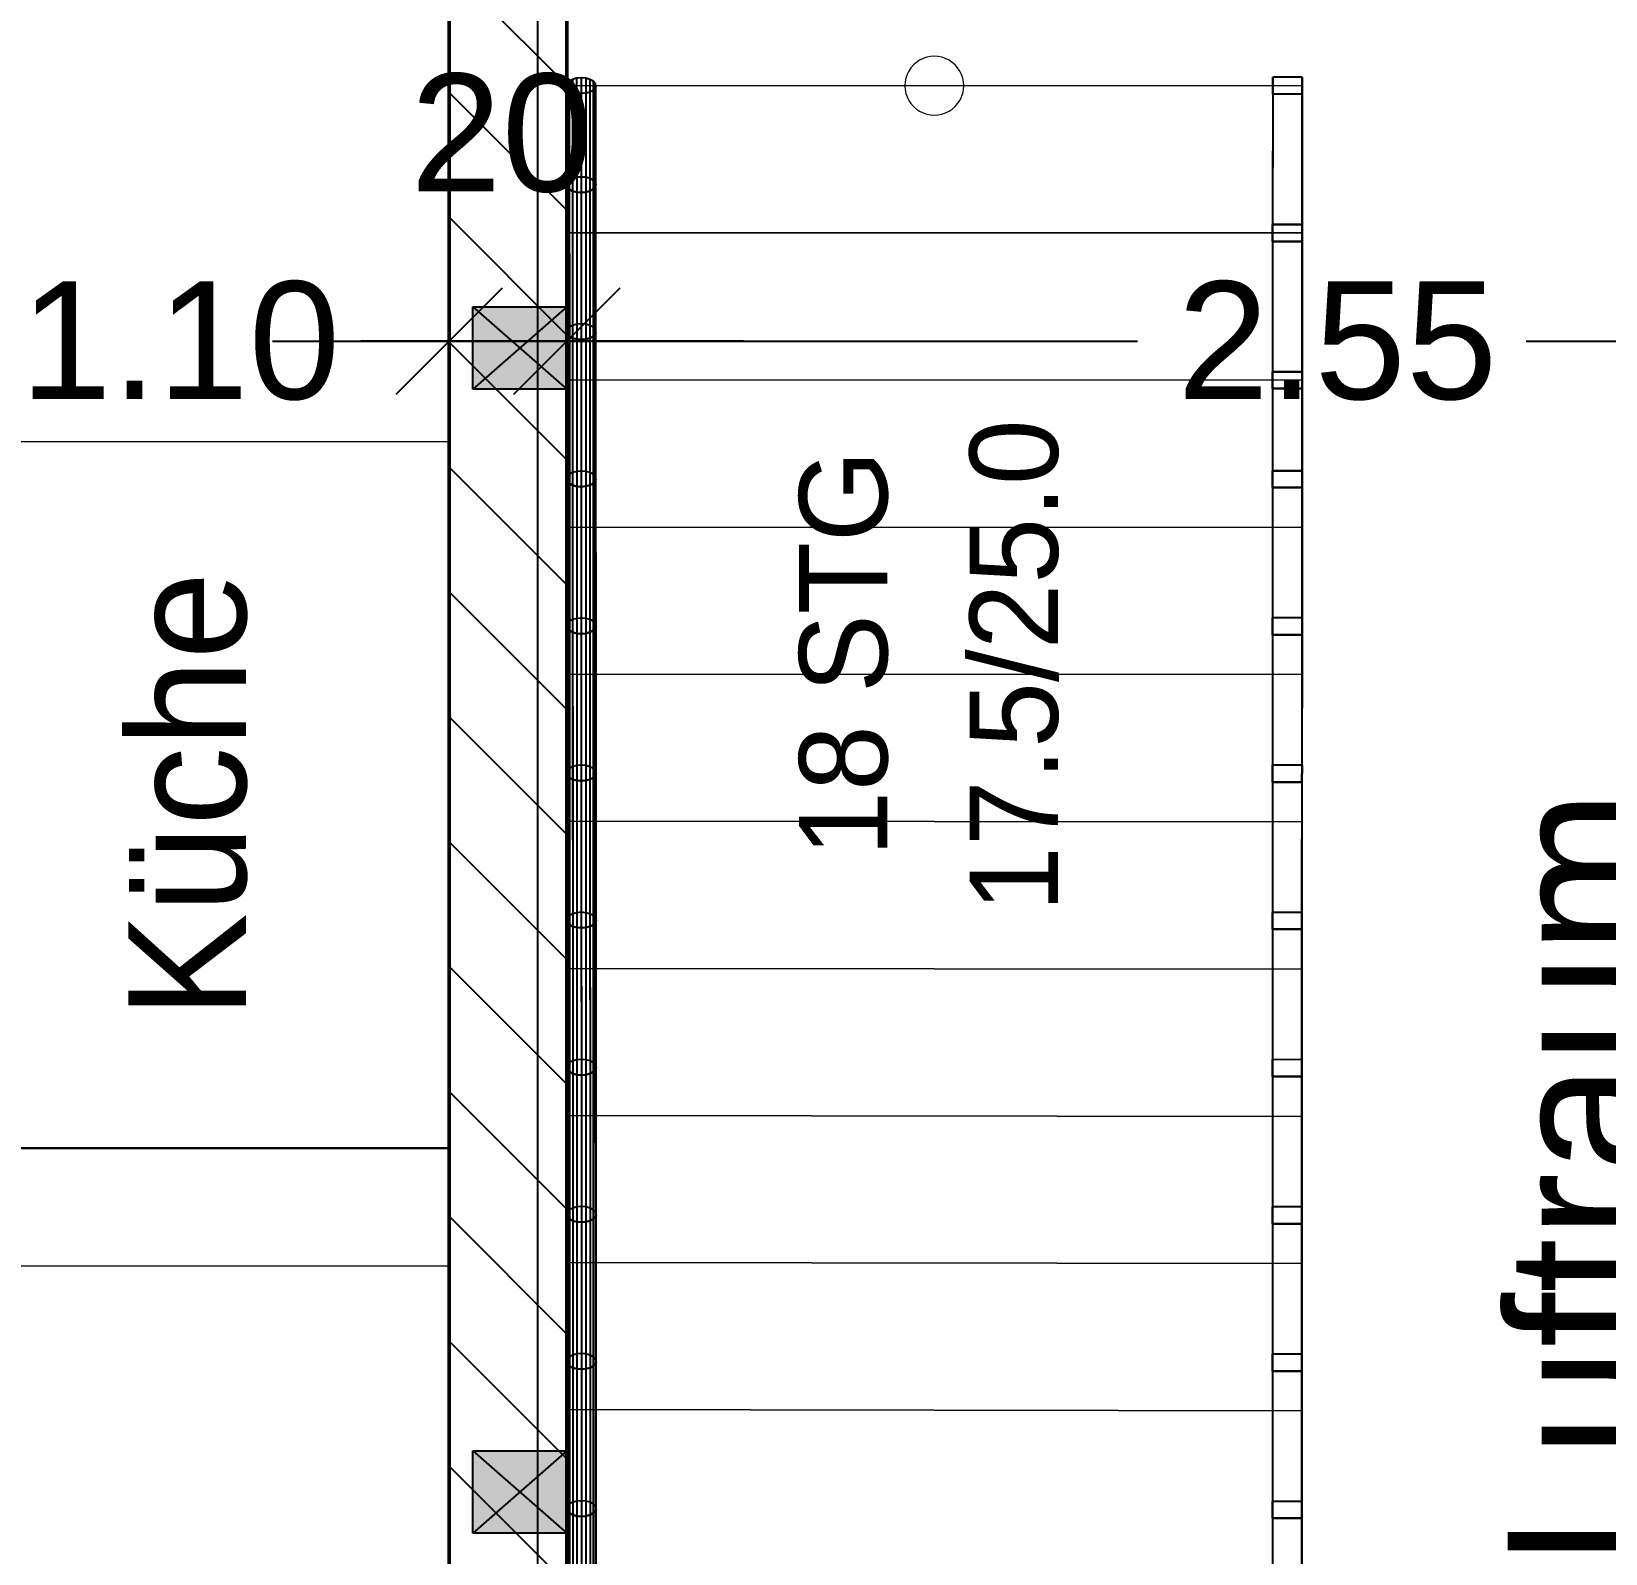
# Model space of a CAD drawing. Extents: x 0 to 756, y -25 to 420.
# Drawn here: x 202.4 to 255.9, y 181.4 to 233.1 of the extents above; entities that cross this region are included whole.
import ezdxf
from ezdxf.lldxf.tags import DXFTag

# ---------------------------------------------------------------- set-up
doc = ezdxf.new("R2010")
doc.units = 0
doc.layers.get('0').update_dxf_attribs({"lineweight": 25})
doc.layers.get('DEFPOINTS').update_dxf_attribs({"lineweight": 25})
doc.layers.add('A_Geschossdecke', color=7, linetype='Continuous', lineweight=25, true_color=0x008080)
for name, color, linetype, lineweight in [('A_Innenwand', 7, 'Continuous', 25), ('Allgemein03', 7, 'Continuous', 25), ('Pfosten_ Stützen', 7, 'Continuous', 13), ('Standard', 7, 'Continuous', 25), ('Treppe', 7, 'Continuous', 13), ('Wand Holz nicht tragend', 7, 'Continuous', 13), ('Wand Holz tragend', 7, 'Continuous', 13)]:
    doc.layers.add(name, color=color, linetype=linetype, lineweight=lineweight)
doc.styles.get("Standard").update_dxf_attribs({"font": 'arial.ttf'})
tags = doc.linetypes.add('VERDECKT2_S2', pattern=[0.27, 0.2, -0.07]).pattern_tags.tags
tags[6:7] = [DXFTag(74, 4), DXFTag(75, 0), DXFTag(340, '0'), DXFTag(46, 1.0), DXFTag(50, 0.0), DXFTag(44, 0.0), DXFTag(45, 0.0)]
tags[4:5] = [DXFTag(74, 4), DXFTag(75, 0), DXFTag(340, '0'), DXFTag(46, 1.0), DXFTag(50, 0.0), DXFTag(44, 0.0), DXFTag(45, 0.0)]

# ---------------------------------------------------------------- blocks, each defined once
blk = doc.blocks.new('Referenz-A01I5YBJIE')
at = {"layer": 'Allgemein03', "color": 0, "lineweight": -2}
for p, q in [((216.607, 219.12), (216.607, 195.12)), ((216.607, 195.12), (216.607, 219.12)), ((216.607, 195.12), (198.607, 195.12)), ((198.607, 195.12), (216.607, 195.12))]:
    blk.add_line(p, q, dxfattribs=at)
at = {"layer": 'DEFPOINTS', "color": 0, "linetype": 'Continuous', "lineweight": -2, "ltscale": 0.25}
for p, q in [((216.607, 222.539), (216.607, 222.539)), ((220.607, 222.539), (220.607, 222.539))]:
    blk.add_line(p, q, dxfattribs=at)
at = {"layer": 'Standard', "color": 0, "lineweight": -2}
for p, q in [((220.619, 231.299), (220.595, 231.216)), ((220.595, 231.216), (220.595, 227.857)), ((220.619, 231.134), (220.595, 231.216)), ((220.69, 231.373), (220.619, 231.299)), ((220.619, 231.299), (220.62, 227.939)), ((220.69, 231.059), (220.619, 231.134)), ((220.619, 231.134), (220.62, 227.774)), ((220.801, 231.432), (220.69, 231.373)), ((220.69, 231.373), (220.691, 228.014)), ((220.94, 231.47), (220.801, 231.432)), ((220.801, 231.432), (220.802, 228.073)), ((221.095, 231.483), (220.94, 231.47)), ((220.94, 231.47), (220.941, 228.111)), ((221.095, 231.483), (221.095, 228.124)), ((221.249, 231.47), (221.095, 231.483)), ((221.249, 231.47), (221.25, 228.111)), ((221.389, 231.432), (221.249, 231.47)), ((221.389, 231.432), (221.389, 228.073)), ((221.499, 231.373), (221.389, 231.432)), ((221.499, 231.373), (221.5, 228.014)), ((221.57, 231.299), (221.499, 231.373)), ((221.571, 231.134), (221.499, 231.059)), ((221.57, 231.299), (221.571, 227.939)), ((221.595, 231.216), (221.57, 231.299)), ((221.595, 231.216), (221.571, 231.134)), ((221.571, 231.134), (221.571, 227.774)), ((221.595, 227.857), (221.595, 231.216)), ((244.595, 231.506), (244.594, 226.504)), ((245.595, 231.506), (244.595, 231.506)), ((244.595, 230.933), (244.595, 231.506)), ((245.594, 226.504), (245.595, 231.506)), ((245.595, 231.506), (245.595, 230.933)), ((220.801, 231), (220.69, 231.059)), ((220.69, 231.059), (220.691, 227.7)), ((220.94, 230.962), (220.801, 231)), ((220.801, 231), (220.802, 227.641)), ((221.095, 230.949), (220.94, 230.962)), ((220.94, 230.962), (220.941, 227.603)), ((221.25, 230.962), (221.095, 230.949)), ((221.095, 230.949), (221.095, 227.59)), ((221.389, 231), (221.25, 230.962)), ((221.25, 230.962), (221.25, 227.603)), ((221.499, 231.059), (221.389, 231)), ((221.389, 231), (221.389, 227.641)), ((221.499, 231.059), (221.5, 227.7)), ((244.595, 230.933), (244.594, 225.931)), ((245.595, 230.933), (244.595, 230.933)), ((245.595, 230.933), (245.594, 225.931)), ((220.595, 227.857), (220.62, 227.939)), ((220.62, 227.939), (220.595, 227.857)), ((220.62, 227.939), (220.691, 228.014)), ((220.691, 228.014), (220.62, 227.939)), ((220.62, 227.939), (220.621, 222.942)), ((220.691, 228.014), (220.802, 228.073)), ((220.802, 228.073), (220.691, 228.014)), ((220.691, 228.014), (220.692, 223.016)), ((220.802, 228.073), (220.941, 228.111)), ((220.941, 228.111), (220.802, 228.073)), ((220.802, 228.073), (220.802, 223.075)), ((220.941, 228.111), (221.095, 228.124)), ((221.095, 228.124), (220.941, 228.111)), ((220.941, 228.111), (220.942, 223.113)), ((221.095, 228.124), (221.25, 228.111)), ((221.095, 228.124), (221.096, 223.126)), ((221.25, 228.111), (221.095, 228.124)), ((221.25, 228.111), (221.389, 228.073)), ((221.25, 228.111), (221.251, 223.113)), ((221.389, 228.073), (221.25, 228.111)), ((221.389, 228.073), (221.5, 228.014)), ((221.389, 228.073), (221.39, 223.075)), ((221.5, 228.014), (221.389, 228.073)), ((221.5, 228.014), (221.571, 227.939)), ((221.5, 228.014), (221.501, 223.016)), ((221.571, 227.939), (221.5, 228.014)), ((221.571, 227.939), (221.595, 227.857)), ((221.571, 227.939), (221.572, 222.942)), ((221.595, 227.857), (221.571, 227.939)), ((220.595, 227.857), (220.62, 227.774)), ((220.595, 227.857), (220.596, 222.859)), ((220.62, 227.774), (220.595, 227.857)), ((220.62, 227.774), (220.691, 227.7)), ((220.691, 227.7), (220.62, 227.774)), ((220.62, 227.774), (220.621, 222.776)), ((220.691, 227.7), (220.802, 227.641)), ((220.802, 227.641), (220.691, 227.7)), ((220.691, 227.7), (220.692, 222.702)), ((220.802, 227.641), (220.941, 227.603)), ((220.941, 227.603), (220.802, 227.641)), ((220.802, 227.641), (220.802, 222.643)), ((220.941, 227.603), (221.095, 227.59)), ((221.095, 227.59), (220.941, 227.603)), ((220.941, 227.603), (220.942, 222.605)), ((221.095, 227.59), (221.25, 227.603)), ((221.25, 227.603), (221.095, 227.59)), ((221.095, 227.59), (221.096, 222.592)), ((221.25, 227.603), (221.389, 227.641)), ((221.389, 227.641), (221.25, 227.603)), ((221.25, 227.603), (221.251, 222.605)), ((221.389, 227.641), (221.5, 227.7)), ((221.5, 227.7), (221.389, 227.641)), ((221.389, 227.641), (221.39, 222.643)), ((221.5, 227.7), (221.571, 227.774)), ((221.571, 227.774), (221.5, 227.7)), ((221.5, 227.7), (221.501, 222.702)), ((221.571, 227.774), (221.595, 227.857)), ((221.595, 227.857), (221.571, 227.774)), ((221.571, 227.774), (221.572, 222.777)), ((221.596, 222.859), (221.595, 227.857)), ((244.594, 226.504), (245.594, 226.504)), ((244.594, 226.504), (244.594, 225.931)), ((244.594, 226.504), (244.594, 221.502)), ((245.594, 226.504), (244.594, 226.504)), ((244.594, 225.931), (244.594, 226.504)), ((245.594, 225.931), (245.594, 226.504)), ((245.594, 221.501), (245.594, 226.504)), ((245.594, 226.504), (245.594, 225.931)), ((244.594, 225.931), (244.593, 220.928)), ((244.594, 225.931), (245.594, 225.931)), ((245.594, 225.931), (244.594, 225.931)), ((245.594, 225.931), (245.593, 220.928)), ((216.607, 219.539), (216.607, 225.539)), ((216.607, 225.539), (216.607, 219.539)), ((220.607, 219.539), (220.607, 225.539)), ((220.607, 225.539), (220.607, 219.539)), ((214.807, 220.739), (218.407, 224.339)), ((218.407, 224.339), (214.807, 220.739)), ((218.807, 220.739), (222.407, 224.339)), ((222.407, 224.339), (218.807, 220.739)), ((217.407, 223.71), (220.607, 223.71)), ((217.407, 220.91), (217.407, 223.71)), ((217.407, 223.71), (220.607, 220.91)), ((220.607, 223.71), (217.407, 220.91)), ((220.607, 223.71), (220.607, 220.91)), ((220.607, 220.91), (220.607, 223.71)), ((220.802, 223.075), (220.692, 223.016)), ((220.802, 223.075), (220.692, 223.016)), ((220.942, 223.113), (220.802, 223.075)), ((220.942, 223.113), (220.802, 223.075)), ((220.802, 223.075), (220.803, 218.077)), ((221.096, 223.126), (220.942, 223.113)), ((221.096, 223.126), (220.942, 223.113)), ((220.942, 223.113), (220.942, 218.115)), ((221.251, 223.113), (221.096, 223.126)), ((221.096, 223.126), (221.097, 218.128)), ((221.251, 223.113), (221.096, 223.126)), ((221.39, 223.075), (221.251, 223.113)), ((221.251, 223.113), (221.251, 218.115)), ((221.39, 223.075), (221.251, 223.113)), ((221.501, 223.016), (221.39, 223.075)), ((221.39, 223.075), (221.391, 218.077)), ((221.501, 223.016), (221.39, 223.075)), ((220.621, 222.942), (220.596, 222.859)), ((220.621, 222.942), (220.596, 222.859)), ((220.596, 222.859), (220.621, 222.776)), ((220.596, 222.859), (220.597, 217.861)), ((220.621, 222.776), (220.596, 222.859)), ((220.692, 223.016), (220.621, 222.942)), ((220.692, 223.016), (220.621, 222.942)), ((220.621, 222.942), (220.621, 217.944)), ((220.621, 222.776), (220.692, 222.702)), ((220.692, 222.702), (220.621, 222.776)), ((220.621, 222.776), (220.621, 217.779)), ((220.692, 223.016), (220.692, 218.018)), ((220.692, 222.702), (220.802, 222.643)), ((220.802, 222.643), (220.692, 222.702)), ((220.692, 222.702), (220.692, 217.704)), ((220.802, 222.643), (220.942, 222.605)), ((220.942, 222.605), (220.802, 222.643)), ((220.802, 222.643), (220.803, 217.645)), ((220.942, 222.605), (221.096, 222.592)), ((221.096, 222.592), (220.942, 222.605)), ((220.942, 222.605), (220.942, 217.607)), ((221.096, 222.592), (221.251, 222.605)), ((221.251, 222.605), (221.096, 222.592)), ((221.096, 222.592), (221.097, 217.594)), ((221.251, 222.605), (221.39, 222.643)), ((221.39, 222.643), (221.251, 222.605)), ((221.251, 222.605), (221.251, 217.608)), ((221.39, 222.643), (221.501, 222.702)), ((221.501, 222.702), (221.39, 222.643)), ((221.39, 222.643), (221.391, 217.645)), ((221.572, 222.942), (221.501, 223.016)), ((221.501, 223.016), (221.501, 218.018)), ((221.572, 222.942), (221.501, 223.016)), ((221.501, 222.702), (221.572, 222.777)), ((221.572, 222.777), (221.501, 222.702)), ((221.501, 222.702), (221.501, 217.705)), ((221.596, 222.859), (221.572, 222.942)), ((221.572, 222.942), (221.572, 217.944)), ((221.596, 222.859), (221.572, 222.942)), ((221.572, 222.777), (221.596, 222.859)), ((221.596, 222.859), (221.572, 222.777)), ((221.572, 222.777), (221.572, 217.779)), ((221.597, 217.862), (221.596, 222.859)), ((210.607, 222.539), (219.607, 222.539)), ((222.607, 222.539), (213.607, 222.539)), ((213.63, 222.539), (216.607, 222.539)), ((214.607, 222.539), (223.607, 222.539)), ((216.607, 222.539), (220.607, 222.539)), ((226.607, 222.539), (217.607, 222.539)), ((220.607, 222.539), (240.006, 222.539)), ((253.206, 222.539), (271.607, 222.539)), ((244.594, 221.502), (244.593, 220.928)), ((244.594, 221.502), (244.593, 218.138)), ((244.593, 220.928), (244.594, 221.502)), ((244.594, 221.502), (245.594, 221.501)), ((245.594, 221.501), (244.594, 221.502)), ((245.593, 220.928), (245.594, 221.501)), ((245.593, 218.138), (245.594, 221.501)), ((245.594, 221.501), (245.593, 220.928)), ((220.607, 220.91), (217.407, 220.91)), ((244.593, 220.928), (245.593, 220.928)), ((245.593, 220.928), (244.593, 220.928)), ((244.593, 220.928), (244.593, 217.565)), ((245.593, 220.928), (245.593, 217.565)), ((220.621, 217.944), (220.597, 217.861)), ((220.621, 217.944), (220.597, 217.861)), ((220.597, 217.861), (220.621, 217.779)), ((220.597, 217.861), (220.598, 212.864)), ((220.621, 217.779), (220.597, 217.861)), ((220.692, 218.018), (220.621, 217.944)), ((220.692, 218.018), (220.621, 217.944)), ((220.621, 217.944), (220.622, 212.946)), ((220.621, 217.779), (220.692, 217.704)), ((220.692, 217.704), (220.621, 217.779)), ((220.621, 217.779), (220.622, 212.781)), ((220.803, 218.077), (220.692, 218.018)), ((220.803, 218.077), (220.692, 218.018)), ((220.692, 218.018), (220.693, 213.021)), ((220.942, 218.115), (220.803, 218.077)), ((220.942, 218.115), (220.803, 218.077)), ((220.803, 218.077), (220.804, 213.08)), ((221.097, 218.128), (220.942, 218.115)), ((221.097, 218.128), (220.942, 218.115)), ((220.942, 218.115), (220.943, 213.118)), ((221.251, 218.115), (221.097, 218.128)), ((221.097, 218.128), (221.098, 213.131)), ((221.251, 218.115), (221.097, 218.128)), ((221.391, 218.077), (221.251, 218.115)), ((221.251, 218.115), (221.252, 213.118)), ((221.391, 218.077), (221.251, 218.115)), ((221.501, 218.018), (221.391, 218.077)), ((221.391, 218.077), (221.392, 213.08)), ((221.501, 218.018), (221.391, 218.077)), ((221.572, 217.944), (221.501, 218.018)), ((221.501, 218.018), (221.502, 213.021)), ((221.572, 217.944), (221.501, 218.018)), ((221.501, 217.705), (221.572, 217.779)), ((221.572, 217.779), (221.501, 217.705)), ((221.597, 217.862), (221.572, 217.944)), ((221.572, 217.944), (221.573, 212.946)), ((221.597, 217.862), (221.572, 217.944)), ((221.572, 217.779), (221.597, 217.862)), ((221.597, 217.862), (221.572, 217.779)), ((221.572, 217.779), (221.573, 212.781)), ((221.598, 212.864), (221.597, 217.862)), ((244.593, 218.138), (244.592, 213.136)), ((244.593, 218.138), (245.593, 218.138)), ((244.593, 218.138), (244.593, 217.565)), ((245.593, 218.138), (244.593, 218.138)), ((244.593, 217.565), (244.593, 218.138)), ((245.592, 213.135), (245.593, 218.138)), ((245.593, 217.565), (245.593, 218.138)), ((245.593, 218.138), (245.593, 217.565)), ((220.692, 217.704), (220.803, 217.645)), ((220.803, 217.645), (220.692, 217.704)), ((220.692, 217.704), (220.693, 212.707)), ((220.803, 217.645), (220.942, 217.607)), ((220.942, 217.607), (220.803, 217.645)), ((220.803, 217.645), (220.804, 212.648)), ((220.942, 217.607), (221.097, 217.594)), ((221.097, 217.594), (220.942, 217.607)), ((220.942, 217.607), (220.943, 212.61)), ((221.097, 217.594), (221.251, 217.608)), ((221.251, 217.608), (221.097, 217.594)), ((221.097, 217.594), (221.098, 212.597)), ((221.251, 217.608), (221.391, 217.645)), ((221.391, 217.645), (221.251, 217.608)), ((221.251, 217.608), (221.252, 212.61)), ((221.391, 217.645), (221.501, 217.705)), ((221.501, 217.705), (221.391, 217.645)), ((221.391, 217.645), (221.392, 212.648)), ((221.501, 217.705), (221.502, 212.707)), ((244.593, 217.565), (244.592, 212.562)), ((244.593, 217.565), (245.593, 217.565)), ((245.593, 217.565), (244.593, 217.565)), ((245.593, 217.565), (245.592, 212.562)), ((220.622, 212.946), (220.598, 212.864)), ((220.622, 212.946), (220.598, 212.864)), ((220.693, 213.021), (220.622, 212.946)), ((220.693, 213.021), (220.622, 212.946)), ((220.622, 212.946), (220.623, 207.949)), ((220.804, 213.08), (220.693, 213.021)), ((220.804, 213.08), (220.693, 213.021)), ((220.693, 213.021), (220.694, 208.023)), ((220.943, 213.118), (220.804, 213.08)), ((220.943, 213.118), (220.804, 213.08)), ((220.804, 213.08), (220.804, 208.082)), ((221.098, 213.131), (220.943, 213.118)), ((221.098, 213.131), (220.943, 213.118)), ((220.943, 213.118), (220.944, 208.12)), ((221.252, 213.118), (221.098, 213.131)), ((221.098, 213.131), (221.098, 208.133)), ((221.252, 213.118), (221.098, 213.131)), ((221.392, 213.08), (221.252, 213.118)), ((221.252, 213.118), (221.253, 208.12)), ((221.392, 213.08), (221.252, 213.118)), ((221.502, 213.021), (221.392, 213.08)), ((221.392, 213.08), (221.392, 208.082)), ((221.502, 213.021), (221.392, 213.08)), ((221.573, 212.946), (221.502, 213.021)), ((221.502, 213.021), (221.503, 208.023)), ((221.573, 212.946), (221.502, 213.021)), ((221.598, 212.864), (221.573, 212.946)), ((221.573, 212.946), (221.574, 207.949)), ((221.598, 212.864), (221.573, 212.946)), ((244.592, 213.136), (244.592, 212.562)), ((245.592, 213.135), (244.592, 213.136)), ((244.592, 213.136), (244.592, 208.133)), ((245.592, 213.135), (244.592, 213.136)), ((244.592, 212.562), (244.592, 213.136)), ((245.592, 212.562), (245.592, 213.135)), ((245.592, 208.133), (245.592, 213.135)), ((245.592, 213.135), (245.592, 212.562)), ((220.598, 212.864), (220.622, 212.781)), ((220.598, 212.864), (220.598, 207.866)), ((220.622, 212.781), (220.598, 212.864)), ((220.622, 212.781), (220.693, 212.707)), ((220.693, 212.707), (220.622, 212.781)), ((220.622, 212.781), (220.623, 207.784)), ((220.693, 212.707), (220.804, 212.648)), ((220.804, 212.648), (220.693, 212.707)), ((220.693, 212.707), (220.694, 207.709)), ((220.804, 212.648), (220.943, 212.61)), ((220.943, 212.61), (220.804, 212.648)), ((220.804, 212.648), (220.805, 207.65)), ((220.943, 212.61), (221.098, 212.597)), ((221.098, 212.597), (220.943, 212.61)), ((220.943, 212.61), (220.944, 207.612)), ((221.098, 212.597), (221.252, 212.61)), ((221.252, 212.61), (221.098, 212.597)), ((221.098, 212.597), (221.098, 207.599)), ((221.252, 212.61), (221.392, 212.648)), ((221.392, 212.648), (221.252, 212.61)), ((221.252, 212.61), (221.253, 207.612)), ((221.392, 212.648), (221.502, 212.707)), ((221.502, 212.707), (221.392, 212.648)), ((221.392, 212.648), (221.392, 207.65)), ((221.502, 212.707), (221.573, 212.781)), ((221.573, 212.781), (221.502, 212.707)), ((221.502, 212.707), (221.503, 207.709)), ((221.573, 212.781), (221.598, 212.864)), ((221.598, 212.864), (221.573, 212.781)), ((221.573, 212.781), (221.574, 207.784)), ((221.598, 207.866), (221.598, 212.864)), ((244.592, 212.562), (244.591, 207.56)), ((244.592, 212.562), (245.592, 212.562)), ((245.592, 212.562), (244.592, 212.562)), ((245.592, 212.562), (245.591, 207.56)), ((220.944, 208.12), (220.804, 208.082)), ((220.944, 208.12), (220.804, 208.082)), ((221.098, 208.133), (220.944, 208.12)), ((221.098, 208.133), (220.944, 208.12)), ((220.944, 208.12), (220.945, 203.122)), ((221.253, 208.12), (221.098, 208.133)), ((221.098, 208.133), (221.099, 203.136)), ((221.253, 208.12), (221.098, 208.133)), ((221.392, 208.082), (221.253, 208.12)), ((221.253, 208.12), (221.254, 203.122)), ((221.392, 208.082), (221.253, 208.12)), ((244.592, 208.133), (244.591, 207.56)), ((244.592, 208.133), (244.591, 203.131)), ((244.591, 207.56), (244.592, 208.133)), ((245.592, 208.133), (244.592, 208.133)), ((245.592, 208.133), (244.592, 208.133)), ((245.591, 207.56), (245.592, 208.133)), ((245.591, 203.131), (245.592, 208.133)), ((245.592, 208.133), (245.591, 207.56)), ((220.623, 207.949), (220.598, 207.866)), ((220.623, 207.949), (220.598, 207.866)), ((220.598, 207.866), (220.623, 207.784)), ((220.598, 207.866), (220.599, 202.868)), ((220.623, 207.784), (220.598, 207.866)), ((220.694, 208.023), (220.623, 207.949)), ((220.694, 208.023), (220.623, 207.949)), ((220.623, 207.949), (220.624, 202.951)), ((220.623, 207.784), (220.694, 207.709)), ((220.694, 207.709), (220.623, 207.784)), ((220.623, 207.784), (220.624, 202.786)), ((220.804, 208.082), (220.694, 208.023)), ((220.804, 208.082), (220.694, 208.023)), ((220.694, 208.023), (220.695, 203.025)), ((220.694, 207.709), (220.805, 207.65)), ((220.805, 207.65), (220.694, 207.709)), ((220.694, 207.709), (220.695, 202.712)), ((220.804, 208.082), (220.805, 203.084)), ((220.805, 207.65), (220.944, 207.612)), ((220.944, 207.612), (220.805, 207.65)), ((220.805, 207.65), (220.805, 202.652)), ((220.944, 207.612), (221.098, 207.599)), ((221.098, 207.599), (220.944, 207.612)), ((220.944, 207.612), (220.945, 202.615)), ((221.098, 207.599), (221.253, 207.612)), ((221.253, 207.612), (221.098, 207.599)), ((221.098, 207.599), (221.099, 202.602)), ((221.253, 207.612), (221.392, 207.65)), ((221.392, 207.65), (221.253, 207.612)), ((221.253, 207.612), (221.254, 202.615)), ((221.503, 208.023), (221.392, 208.082)), ((221.392, 208.082), (221.393, 203.085)), ((221.503, 208.023), (221.392, 208.082)), ((221.392, 207.65), (221.503, 207.709)), ((221.503, 207.709), (221.392, 207.65)), ((221.392, 207.65), (221.393, 202.653)), ((221.574, 207.949), (221.503, 208.023)), ((221.503, 208.023), (221.504, 203.026)), ((221.574, 207.949), (221.503, 208.023)), ((221.503, 207.709), (221.574, 207.784)), ((221.574, 207.784), (221.503, 207.709)), ((221.503, 207.709), (221.504, 202.712)), ((221.598, 207.866), (221.574, 207.949)), ((221.574, 207.949), (221.575, 202.951)), ((221.598, 207.866), (221.574, 207.949)), ((221.574, 207.784), (221.598, 207.866)), ((221.598, 207.866), (221.574, 207.784)), ((221.574, 207.784), (221.575, 202.786)), ((221.599, 202.869), (221.598, 207.866)), ((244.591, 207.56), (245.591, 207.56)), ((245.591, 207.56), (244.591, 207.56)), ((244.591, 207.56), (244.591, 202.558)), ((245.591, 207.56), (245.591, 202.557)), ((220.624, 202.951), (220.599, 202.868)), ((220.624, 202.951), (220.599, 202.868)), ((220.599, 202.868), (220.624, 202.786)), ((220.599, 202.868), (220.6, 197.871)), ((220.624, 202.786), (220.599, 202.868)), ((220.695, 203.025), (220.624, 202.951)), ((220.695, 203.025), (220.624, 202.951)), ((220.624, 202.951), (220.624, 197.953)), ((220.624, 202.786), (220.695, 202.712)), ((220.695, 202.712), (220.624, 202.786)), ((220.624, 202.786), (220.624, 197.788)), ((220.805, 203.084), (220.695, 203.025)), ((220.805, 203.084), (220.695, 203.025)), ((220.695, 203.025), (220.695, 198.028)), ((220.945, 203.122), (220.805, 203.084)), ((220.945, 203.122), (220.805, 203.084)), ((220.805, 203.084), (220.806, 198.087)), ((221.099, 203.136), (220.945, 203.122)), ((221.099, 203.136), (220.945, 203.122)), ((220.945, 203.122), (220.945, 198.125)), ((221.254, 203.122), (221.099, 203.136)), ((221.099, 203.136), (221.1, 198.138)), ((221.254, 203.122), (221.099, 203.136)), ((221.393, 203.085), (221.254, 203.122)), ((221.254, 203.122), (221.254, 198.125)), ((221.393, 203.085), (221.254, 203.122)), ((221.504, 203.026), (221.393, 203.085)), ((221.393, 203.085), (221.394, 198.087)), ((221.504, 203.026), (221.393, 203.085)), ((221.575, 202.951), (221.504, 203.026)), ((221.504, 203.026), (221.504, 198.028)), ((221.575, 202.951), (221.504, 203.026)), ((221.504, 202.712), (221.575, 202.786)), ((221.575, 202.786), (221.504, 202.712)), ((221.599, 202.869), (221.575, 202.951)), ((221.575, 202.951), (221.575, 197.953)), ((221.599, 202.869), (221.575, 202.951)), ((221.575, 202.786), (221.599, 202.869)), ((221.599, 202.869), (221.575, 202.786)), ((221.575, 202.786), (221.575, 197.788)), ((221.6, 197.871), (221.599, 202.869)), ((244.591, 203.131), (244.59, 198.129)), ((244.591, 203.131), (244.591, 202.558)), ((245.591, 203.131), (244.591, 203.131)), ((245.591, 203.131), (244.591, 203.131)), ((244.591, 202.558), (244.591, 203.131)), ((245.59, 198.128), (245.591, 203.131)), ((245.591, 202.557), (245.591, 203.131)), ((245.591, 203.131), (245.591, 202.557)), ((220.695, 202.712), (220.805, 202.652)), ((220.805, 202.652), (220.695, 202.712)), ((220.695, 202.712), (220.695, 197.714)), ((220.805, 202.652), (220.945, 202.615)), ((220.945, 202.615), (220.805, 202.652)), ((220.805, 202.652), (220.806, 197.655)), ((220.945, 202.615), (221.099, 202.602)), ((221.099, 202.602), (220.945, 202.615)), ((220.945, 202.615), (220.945, 197.617)), ((221.099, 202.602), (221.254, 202.615)), ((221.254, 202.615), (221.099, 202.602)), ((221.099, 202.602), (221.1, 197.604)), ((221.254, 202.615), (221.393, 202.653)), ((221.393, 202.653), (221.254, 202.615)), ((221.254, 202.615), (221.254, 197.617)), ((221.393, 202.653), (221.504, 202.712)), ((221.504, 202.712), (221.393, 202.653)), ((221.393, 202.653), (221.394, 197.655)), ((221.504, 202.712), (221.504, 197.714)), ((244.591, 202.558), (244.59, 197.555)), ((244.591, 202.558), (245.591, 202.557)), ((245.591, 202.557), (244.591, 202.558)), ((245.591, 202.557), (245.59, 197.555)), ((220.624, 197.953), (220.6, 197.871)), ((220.624, 197.953), (220.6, 197.871)), ((220.695, 198.028), (220.624, 197.953)), ((220.695, 198.028), (220.624, 197.953)), ((220.624, 197.953), (220.625, 192.956)), ((220.806, 198.087), (220.695, 198.028)), ((220.806, 198.087), (220.695, 198.028)), ((220.695, 198.028), (220.696, 193.03)), ((220.945, 198.125), (220.806, 198.087)), ((220.945, 198.125), (220.806, 198.087)), ((220.806, 198.087), (220.807, 193.089)), ((221.1, 198.138), (220.945, 198.125)), ((221.1, 198.138), (220.945, 198.125)), ((220.945, 198.125), (220.946, 193.127)), ((221.254, 198.125), (221.1, 198.138)), ((221.1, 198.138), (221.101, 193.14)), ((221.254, 198.125), (221.1, 198.138)), ((221.394, 198.087), (221.254, 198.125)), ((221.254, 198.125), (221.255, 193.127)), ((221.394, 198.087), (221.254, 198.125)), ((221.504, 198.028), (221.394, 198.087)), ((221.394, 198.087), (221.394, 193.089)), ((221.504, 198.028), (221.394, 198.087)), ((221.575, 197.953), (221.504, 198.028)), ((221.504, 198.028), (221.505, 193.03)), ((221.575, 197.953), (221.504, 198.028)), ((221.6, 197.871), (221.575, 197.953)), ((221.575, 197.953), (221.576, 192.956)), ((221.6, 197.871), (221.575, 197.953)), ((244.59, 198.129), (244.589, 193.126)), ((244.59, 198.129), (244.59, 197.555)), ((245.59, 198.128), (244.59, 198.129)), ((245.59, 198.128), (244.59, 198.129)), ((244.59, 197.555), (244.59, 198.129)), ((245.589, 193.126), (245.59, 198.128)), ((245.59, 197.555), (245.59, 198.128)), ((245.59, 198.128), (245.59, 197.555)), ((220.6, 197.871), (220.624, 197.788)), ((220.6, 197.871), (220.601, 192.873)), ((220.624, 197.788), (220.6, 197.871)), ((220.624, 197.788), (220.695, 197.714)), ((220.695, 197.714), (220.624, 197.788)), ((220.624, 197.788), (220.625, 192.791)), ((220.695, 197.714), (220.806, 197.655)), ((220.806, 197.655), (220.695, 197.714)), ((220.695, 197.714), (220.696, 192.716)), ((220.806, 197.655), (220.945, 197.617)), ((220.945, 197.617), (220.806, 197.655)), ((220.806, 197.655), (220.807, 192.657)), ((220.945, 197.617), (221.1, 197.604)), ((221.1, 197.604), (220.945, 197.617)), ((220.945, 197.617), (220.946, 192.619)), ((221.1, 197.604), (221.254, 197.617)), ((221.254, 197.617), (221.1, 197.604)), ((221.1, 197.604), (221.101, 192.606)), ((221.254, 197.617), (221.394, 197.655)), ((221.394, 197.655), (221.254, 197.617)), ((221.254, 197.617), (221.255, 192.619)), ((221.394, 197.655), (221.504, 197.714)), ((221.504, 197.714), (221.394, 197.655)), ((221.394, 197.655), (221.395, 192.657)), ((221.504, 197.714), (221.575, 197.788)), ((221.575, 197.788), (221.504, 197.714)), ((221.504, 197.714), (221.505, 192.716)), ((221.575, 197.788), (221.6, 197.871)), ((221.6, 197.871), (221.575, 197.788)), ((221.575, 197.788), (221.576, 192.791)), ((221.601, 192.873), (221.6, 197.871)), ((244.59, 197.555), (244.589, 192.553)), ((244.59, 197.555), (245.59, 197.555)), ((245.59, 197.555), (244.59, 197.555)), ((245.59, 197.555), (245.589, 192.553)), ((220.946, 193.127), (220.807, 193.089)), ((220.946, 193.127), (220.807, 193.089)), ((221.101, 193.14), (220.946, 193.127)), ((221.101, 193.14), (220.946, 193.127)), ((220.946, 193.127), (220.947, 188.13)), ((221.255, 193.127), (221.101, 193.14)), ((221.101, 193.14), (221.101, 188.143)), ((221.255, 193.127), (221.101, 193.14)), ((221.394, 193.089), (221.255, 193.127)), ((221.255, 193.127), (221.256, 188.13)), ((221.394, 193.089), (221.255, 193.127)), ((244.589, 193.126), (244.589, 192.553)), ((245.589, 193.126), (244.589, 193.126)), ((244.589, 193.126), (244.589, 188.124)), ((245.589, 193.126), (244.589, 193.126)), ((244.589, 192.553), (244.589, 193.126)), ((245.589, 192.553), (245.589, 193.126)), ((245.589, 188.124), (245.589, 193.126)), ((245.589, 193.126), (245.589, 192.553)), ((220.625, 192.956), (220.601, 192.873)), ((220.625, 192.956), (220.601, 192.873)), ((220.601, 192.873), (220.625, 192.791)), ((220.601, 192.873), (220.601, 187.876)), ((220.625, 192.791), (220.601, 192.873)), ((220.696, 193.03), (220.625, 192.956)), ((220.696, 193.03), (220.625, 192.956)), ((220.625, 192.956), (220.626, 187.958)), ((220.625, 192.791), (220.696, 192.716)), ((220.696, 192.716), (220.625, 192.791)), ((220.625, 192.791), (220.626, 187.793)), ((220.807, 193.089), (220.696, 193.03)), ((220.807, 193.089), (220.696, 193.03)), ((220.696, 193.03), (220.697, 188.032)), ((220.696, 192.716), (220.807, 192.657)), ((220.807, 192.657), (220.696, 192.716)), ((220.696, 192.716), (220.697, 187.719)), ((220.807, 193.089), (220.807, 188.092)), ((220.807, 192.657), (220.946, 192.619)), ((220.946, 192.619), (220.807, 192.657)), ((220.807, 192.657), (220.807, 187.66)), ((220.946, 192.619), (221.101, 192.606)), ((221.101, 192.606), (220.946, 192.619)), ((220.946, 192.619), (220.947, 187.622)), ((221.101, 192.606), (221.255, 192.619)), ((221.255, 192.619), (221.101, 192.606)), ((221.101, 192.606), (221.101, 187.609)), ((221.255, 192.619), (221.395, 192.657)), ((221.395, 192.657), (221.255, 192.619)), ((221.255, 192.619), (221.256, 187.622)), ((221.505, 193.03), (221.394, 193.089)), ((221.394, 193.089), (221.395, 188.092)), ((221.505, 193.03), (221.394, 193.089)), ((221.395, 192.657), (221.505, 192.716)), ((221.505, 192.716), (221.395, 192.657)), ((221.395, 192.657), (221.395, 187.66)), ((221.576, 192.956), (221.505, 193.03)), ((221.505, 193.03), (221.506, 188.033)), ((221.576, 192.956), (221.505, 193.03)), ((221.505, 192.716), (221.576, 192.791)), ((221.576, 192.791), (221.505, 192.716)), ((221.505, 192.716), (221.506, 187.719)), ((221.601, 192.873), (221.576, 192.956)), ((221.576, 192.956), (221.577, 187.958)), ((221.601, 192.873), (221.576, 192.956)), ((221.576, 192.791), (221.601, 192.873)), ((221.601, 192.873), (221.576, 192.791)), ((221.576, 192.791), (221.577, 187.793)), ((221.601, 187.876), (221.601, 192.873)), ((244.589, 192.553), (245.589, 192.553)), ((245.589, 192.553), (244.589, 192.553)), ((244.589, 192.553), (244.589, 187.551)), ((245.589, 192.553), (245.589, 187.55)), ((220.626, 187.958), (220.601, 187.876)), ((220.626, 187.958), (220.601, 187.876)), ((220.601, 187.876), (220.626, 187.793)), ((220.601, 187.876), (220.602, 182.878)), ((220.626, 187.793), (220.601, 187.876)), ((220.697, 188.032), (220.626, 187.958)), ((220.697, 188.032), (220.626, 187.958)), ((220.626, 187.958), (220.627, 182.96)), ((220.626, 187.793), (220.697, 187.719)), ((220.697, 187.719), (220.626, 187.793)), ((220.626, 187.793), (220.627, 182.795)), ((220.807, 188.092), (220.697, 188.032)), ((220.807, 188.092), (220.697, 188.032)), ((220.697, 188.032), (220.698, 183.035)), ((220.947, 188.13), (220.807, 188.092)), ((220.947, 188.13), (220.807, 188.092)), ((220.807, 188.092), (220.808, 183.094)), ((221.101, 188.143), (220.947, 188.13)), ((221.101, 188.143), (220.947, 188.13)), ((220.947, 188.13), (220.948, 183.132)), ((221.256, 188.13), (221.101, 188.143)), ((221.101, 188.143), (221.102, 183.145)), ((221.256, 188.13), (221.101, 188.143)), ((221.395, 188.092), (221.256, 188.13)), ((221.256, 188.13), (221.257, 183.132)), ((221.395, 188.092), (221.256, 188.13)), ((221.506, 188.033), (221.395, 188.092)), ((221.395, 188.092), (221.396, 183.094)), ((221.506, 188.033), (221.395, 188.092)), ((221.577, 187.958), (221.506, 188.033)), ((221.506, 188.033), (221.507, 183.035)), ((221.577, 187.958), (221.506, 188.033)), ((221.506, 187.719), (221.577, 187.793)), ((221.577, 187.793), (221.506, 187.719)), ((221.601, 187.876), (221.577, 187.958)), ((221.577, 187.958), (221.578, 182.961)), ((221.601, 187.876), (221.577, 187.958)), ((221.577, 187.793), (221.601, 187.876)), ((221.601, 187.876), (221.577, 187.793)), ((221.577, 187.793), (221.578, 182.796)), ((221.602, 182.878), (221.601, 187.876)), ((244.589, 188.124), (244.588, 183.121)), ((244.589, 188.124), (244.589, 187.551)), ((245.589, 188.124), (244.589, 188.124)), ((245.589, 188.124), (244.589, 188.124)), ((244.589, 187.551), (244.589, 188.124)), ((245.588, 183.121), (245.589, 188.124)), ((245.589, 187.55), (245.589, 188.124)), ((245.589, 188.124), (245.589, 187.55)), ((220.697, 187.719), (220.807, 187.66)), ((220.807, 187.66), (220.697, 187.719)), ((220.697, 187.719), (220.698, 182.721)), ((220.807, 187.66), (220.947, 187.622)), ((220.947, 187.622), (220.807, 187.66)), ((220.807, 187.66), (220.808, 182.662)), ((220.947, 187.622), (221.101, 187.609)), ((221.101, 187.609), (220.947, 187.622)), ((220.947, 187.622), (220.948, 182.624)), ((221.101, 187.609), (221.256, 187.622)), ((221.256, 187.622), (221.101, 187.609)), ((221.101, 187.609), (221.102, 182.611)), ((221.256, 187.622), (221.395, 187.66)), ((221.395, 187.66), (221.256, 187.622)), ((221.256, 187.622), (221.257, 182.624)), ((221.395, 187.66), (221.506, 187.719)), ((221.506, 187.719), (221.395, 187.66)), ((221.395, 187.66), (221.396, 182.662)), ((221.506, 187.719), (221.507, 182.721)), ((244.589, 187.551), (244.588, 182.548)), ((244.589, 187.551), (245.589, 187.55)), ((245.589, 187.55), (244.589, 187.551)), ((245.589, 187.55), (245.588, 182.548)), ((217.407, 184.844), (220.607, 184.844)), ((217.407, 182.044), (217.407, 184.844)), ((217.407, 184.844), (220.607, 182.044)), ((220.607, 184.844), (217.407, 182.044)), ((220.607, 184.844), (220.607, 182.044)), ((220.607, 182.044), (220.607, 184.844)), ((220.627, 182.96), (220.602, 182.878)), ((220.627, 182.96), (220.602, 182.878)), ((220.698, 183.035), (220.627, 182.96)), ((220.698, 183.035), (220.627, 182.96)), ((220.627, 182.96), (220.627, 177.963)), ((220.808, 183.094), (220.698, 183.035)), ((220.808, 183.094), (220.698, 183.035)), ((220.698, 183.035), (220.698, 178.037)), ((220.948, 183.132), (220.808, 183.094)), ((220.948, 183.132), (220.808, 183.094)), ((220.808, 183.094), (220.809, 178.096)), ((221.102, 183.145), (220.948, 183.132)), ((221.102, 183.145), (220.948, 183.132)), ((220.948, 183.132), (220.948, 178.134)), ((221.257, 183.132), (221.102, 183.145)), ((221.102, 183.145), (221.103, 178.147)), ((221.257, 183.132), (221.102, 183.145)), ((221.396, 183.094), (221.257, 183.132)), ((221.257, 183.132), (221.257, 178.134)), ((221.396, 183.094), (221.257, 183.132)), ((221.507, 183.035), (221.396, 183.094)), ((221.396, 183.094), (221.397, 178.096)), ((221.507, 183.035), (221.396, 183.094)), ((221.578, 182.961), (221.507, 183.035)), ((221.507, 183.035), (221.507, 178.037)), ((221.578, 182.961), (221.507, 183.035)), ((221.602, 182.878), (221.578, 182.961)), ((221.578, 182.961), (221.578, 177.963)), ((221.602, 182.878), (221.578, 182.961)), ((244.588, 183.121), (244.587, 178.119)), ((244.588, 183.121), (244.588, 182.548)), ((245.588, 183.121), (244.588, 183.121)), ((245.588, 183.121), (244.588, 183.121)), ((244.588, 182.548), (244.588, 183.121)), ((245.587, 178.119), (245.588, 183.121)), ((245.588, 182.548), (245.588, 183.121)), ((245.588, 183.121), (245.588, 182.548)), ((220.602, 182.878), (220.627, 182.795)), ((220.602, 182.878), (220.603, 177.88)), ((220.627, 182.795), (220.602, 182.878)), ((220.627, 182.795), (220.698, 182.721)), ((220.698, 182.721), (220.627, 182.795)), ((220.627, 182.795), (220.627, 177.798)), ((220.698, 182.721), (220.808, 182.662)), ((220.808, 182.662), (220.698, 182.721)), ((220.698, 182.721), (220.698, 177.723)), ((220.808, 182.662), (220.948, 182.624)), ((220.948, 182.624), (220.808, 182.662)), ((220.808, 182.662), (220.809, 177.664)), ((220.948, 182.624), (221.102, 182.611)), ((221.102, 182.611), (220.948, 182.624)), ((220.948, 182.624), (220.948, 177.626)), ((221.102, 182.611), (221.257, 182.624)), ((221.257, 182.624), (221.102, 182.611)), ((221.102, 182.611), (221.103, 177.613)), ((221.257, 182.624), (221.396, 182.662)), ((221.396, 182.662), (221.257, 182.624)), ((221.257, 182.624), (221.257, 177.626)), ((221.396, 182.662), (221.507, 182.721)), ((221.507, 182.721), (221.396, 182.662)), ((221.396, 182.662), (221.397, 177.664)), ((221.507, 182.721), (221.578, 182.796)), ((221.578, 182.796), (221.507, 182.721)), ((221.507, 182.721), (221.507, 177.723)), ((221.578, 182.796), (221.602, 182.878)), ((221.602, 182.878), (221.578, 182.796)), ((221.578, 182.796), (221.578, 177.798)), ((221.603, 177.88), (221.602, 182.878)), ((244.588, 182.548), (244.587, 177.546)), ((244.588, 182.548), (245.588, 182.548)), ((245.588, 182.548), (244.588, 182.548)), ((245.588, 182.548), (245.587, 177.546)), ((220.607, 182.044), (217.407, 182.044))]:
    blk.add_line(p, q, dxfattribs=at)
at = {"layer": 'Standard', "color": 0, "lineweight": 13}
blk.add_line((216.607, 219.12), (198.607, 219.12), dxfattribs=at)
at = {"layer": 'Standard', "color": 0, "linetype": 'VERDECKT2_S2', "lineweight": 13, "ltscale": 0.13}
for p, q in [((216.607, 195.12), (125.607, 195.12)), ((125.607, 191.12), (216.607, 191.12))]:
    blk.add_line(p, q, dxfattribs=at)
at = {"layer": 'Standard', "color": 0, "lineweight": -2}
for points in [[(217.407, 220.91), (220.607, 220.91), (217.407, 223.71)], [(220.607, 220.91), (220.607, 223.71), (217.407, 223.71)], [(217.407, 182.044), (220.607, 182.044), (217.407, 184.844)], [(220.607, 182.044), (220.607, 184.844), (217.407, 184.844)]]:
    blk.add_solid(points, dxfattribs=at)
at = {"layer": 'Treppe', "color": 0}
for p, q in [((232.836, 232.184), (232.712, 232.142)), ((232.964, 232.209), (232.836, 232.184)), ((233.095, 232.218), (232.964, 232.209)), ((233.225, 232.209), (233.095, 232.218)), ((233.354, 232.184), (233.225, 232.209)), ((233.478, 232.142), (233.354, 232.184)), ((232.229, 231.718), (232.171, 231.601)), ((232.302, 231.827), (232.229, 231.718)), ((232.388, 231.925), (232.302, 231.827)), ((232.486, 232.011), (232.388, 231.925)), ((232.595, 232.084), (232.486, 232.011)), ((232.712, 232.142), (232.595, 232.084)), ((233.595, 232.084), (233.478, 232.142)), ((233.704, 232.011), (233.595, 232.084)), ((233.802, 231.925), (233.704, 232.011)), ((233.888, 231.827), (233.802, 231.925)), ((233.961, 231.718), (233.888, 231.827)), ((234.019, 231.601), (233.961, 231.718)), ((245.595, 231.22), (220.595, 231.216)), ((220.595, 231.216), (245.595, 231.22)), ((220.595, 231.216), (220.596, 226.219)), ((220.596, 226.219), (220.595, 231.216)), ((220.595, 231.216), (220.595, 231.216)), ((232.104, 231.348), (232.095, 231.218)), ((232.095, 231.218), (232.104, 231.087)), ((232.129, 231.477), (232.104, 231.348)), ((232.171, 231.601), (232.129, 231.477)), ((234.061, 231.477), (234.019, 231.601)), ((234.086, 231.348), (234.061, 231.477)), ((234.095, 231.218), (234.086, 231.348)), ((234.086, 231.087), (234.095, 231.218)), ((245.594, 226.217), (245.595, 231.22)), ((245.595, 231.22), (245.594, 226.217)), ((245.595, 231.22), (245.595, 231.22)), ((232.104, 231.087), (232.129, 230.959)), ((232.129, 230.959), (232.171, 230.835)), ((232.171, 230.835), (232.229, 230.718)), ((232.229, 230.718), (232.302, 230.609)), ((232.302, 230.609), (232.388, 230.511)), ((233.802, 230.511), (233.888, 230.609)), ((233.888, 230.609), (233.961, 230.718)), ((233.961, 230.718), (234.019, 230.835)), ((234.019, 230.835), (234.061, 230.959)), ((234.061, 230.959), (234.086, 231.087)), ((232.388, 230.511), (232.486, 230.425)), ((232.486, 230.425), (232.595, 230.352)), ((232.595, 230.352), (232.712, 230.294)), ((232.712, 230.294), (232.836, 230.252)), ((232.836, 230.252), (232.964, 230.226)), ((232.964, 230.226), (233.095, 230.218)), ((233.095, 230.218), (233.225, 230.226)), ((233.225, 230.226), (233.354, 230.252)), ((233.354, 230.252), (233.478, 230.294)), ((233.478, 230.294), (233.595, 230.352)), ((233.595, 230.352), (233.704, 230.425)), ((233.704, 230.425), (233.802, 230.511)), ((220.596, 226.219), (220.596, 221.221)), ((245.594, 226.217), (220.596, 226.219)), ((220.596, 221.221), (220.596, 226.219)), ((220.596, 226.219), (245.594, 226.217)), ((220.596, 226.219), (220.596, 226.219)), ((220.596, 226.219), (245.594, 226.217)), ((245.594, 226.217), (220.596, 226.219)), ((220.596, 226.219), (220.596, 226.219)), ((245.593, 221.215), (245.594, 226.217)), ((245.594, 226.217), (245.593, 221.215)), ((245.594, 226.217), (245.594, 226.217)), ((245.594, 226.217), (245.594, 226.217)), ((220.596, 221.221), (220.597, 216.223)), ((245.593, 221.215), (220.596, 221.221)), ((220.597, 216.223), (220.596, 221.221)), ((220.596, 221.221), (245.593, 221.215)), ((220.596, 221.221), (220.596, 221.221)), ((220.596, 221.221), (245.593, 221.215)), ((245.593, 221.215), (220.596, 221.221)), ((220.596, 221.221), (220.596, 221.221)), ((245.593, 216.212), (245.593, 221.215)), ((245.593, 221.215), (245.593, 216.212)), ((245.593, 221.215), (245.593, 221.215)), ((245.593, 221.215), (245.593, 221.215)), ((220.597, 216.223), (220.598, 211.226)), ((245.593, 216.212), (220.597, 216.223)), ((220.598, 211.226), (220.597, 216.223)), ((220.597, 216.223), (245.593, 216.212)), ((220.597, 216.223), (220.597, 216.223)), ((220.597, 216.223), (245.593, 216.212)), ((245.593, 216.212), (220.597, 216.223)), ((220.597, 216.223), (220.597, 216.223)), ((245.592, 211.21), (245.593, 216.212)), ((245.593, 216.212), (245.592, 211.21)), ((245.593, 216.212), (245.593, 216.212)), ((245.593, 216.212), (245.593, 216.212)), ((220.598, 211.226), (220.599, 206.228)), ((245.592, 211.21), (220.598, 211.226)), ((220.599, 206.228), (220.598, 211.226)), ((220.598, 211.226), (245.592, 211.21)), ((220.598, 211.226), (220.598, 211.226)), ((220.598, 211.226), (245.592, 211.21)), ((245.592, 211.21), (220.598, 211.226)), ((220.598, 211.226), (220.598, 211.226)), ((245.591, 206.207), (245.592, 211.21)), ((245.592, 211.21), (245.591, 206.207)), ((245.592, 211.21), (245.592, 211.21)), ((245.592, 211.21), (245.592, 211.21)), ((220.599, 206.228), (220.599, 201.231)), ((245.591, 206.207), (220.599, 206.228)), ((220.599, 201.231), (220.599, 206.228)), ((220.599, 206.228), (245.591, 206.207)), ((220.599, 206.228), (220.599, 206.228)), ((220.599, 206.228), (245.591, 206.207)), ((245.591, 206.207), (220.599, 206.228)), ((220.599, 206.228), (220.599, 206.228)), ((245.591, 201.205), (245.591, 206.207)), ((245.591, 206.207), (245.591, 201.205)), ((245.591, 206.207), (245.591, 206.207)), ((245.591, 206.207), (245.591, 206.207)), ((220.599, 201.231), (220.6, 196.233)), ((245.591, 201.205), (220.599, 201.231)), ((220.6, 196.233), (220.599, 201.231)), ((220.599, 201.231), (245.591, 201.205)), ((220.599, 201.231), (220.599, 201.231)), ((220.599, 201.231), (245.591, 201.205)), ((245.591, 201.205), (220.599, 201.231)), ((220.599, 201.231), (220.599, 201.231)), ((245.59, 196.202), (245.591, 201.205)), ((245.591, 201.205), (245.59, 196.202)), ((245.591, 201.205), (245.591, 201.205)), ((245.591, 201.205), (245.591, 201.205)), ((220.6, 196.233), (220.601, 191.236)), ((245.59, 196.202), (220.6, 196.233)), ((220.601, 191.236), (220.6, 196.233)), ((220.6, 196.233), (245.59, 196.202)), ((220.6, 196.233), (220.6, 196.233)), ((220.6, 196.233), (245.59, 196.202)), ((245.59, 196.202), (220.6, 196.233)), ((220.6, 196.233), (220.6, 196.233)), ((245.589, 191.2), (245.59, 196.202)), ((245.59, 196.202), (245.589, 191.2)), ((245.59, 196.202), (245.59, 196.202)), ((245.59, 196.202), (245.59, 196.202)), ((220.601, 191.236), (220.602, 186.238)), ((245.589, 191.2), (220.601, 191.236)), ((220.602, 186.238), (220.601, 191.236)), ((220.601, 191.236), (245.589, 191.2)), ((220.601, 191.236), (220.601, 191.236)), ((220.601, 191.236), (245.589, 191.2)), ((245.589, 191.2), (220.601, 191.236)), ((220.601, 191.236), (220.601, 191.236)), ((245.588, 186.198), (245.589, 191.2)), ((245.589, 191.2), (245.588, 186.198)), ((245.589, 191.2), (245.589, 191.2)), ((245.589, 191.2), (245.589, 191.2)), ((220.602, 186.238), (220.602, 181.241)), ((245.588, 186.198), (220.602, 186.238)), ((220.602, 181.241), (220.602, 186.238)), ((220.602, 186.238), (245.588, 186.198)), ((220.602, 186.238), (220.602, 186.238)), ((220.602, 186.238), (245.588, 186.198)), ((245.588, 186.198), (220.602, 186.238)), ((220.602, 186.238), (220.602, 186.238)), ((245.588, 181.195), (245.588, 186.198)), ((245.588, 186.198), (245.588, 181.195)), ((245.588, 186.198), (245.588, 186.198)), ((245.588, 186.198), (245.588, 186.198))]:
    blk.add_line(p, q, dxfattribs=at)
at = {"layer": 'Wand Holz nicht tragend', "color": 0, "lineweight": 50}
for p, q in [((216.607, 259.578), (216.607, 146.178)), ((220.607, 146.178), (220.607, 259.578)), ((216.607, 146.178), (216.607, 240.72)), ((220.607, 240.72), (220.607, 146.178))]:
    blk.add_line(p, q, dxfattribs=at)
at = {"layer": 'Pfosten_ Stützen', "color": 0, "lineweight": -2, "insert": (205.705, 199.536), "char_height": 4, "attachment_point": 1, "rotation": 90}
blk.add_mtext('{\\fPosterama Text Light;Küche}', dxfattribs=at)
at = {"layer": 'Pfosten_ Stützen', "color": 0, "lineweight": 35, "insert": (252.58, 180.912), "char_height": 5, "attachment_point": 1, "rotation": 90}
blk.add_mtext('{\\fPosterama Text Light;Luftraum}', dxfattribs=at)
at = {"layer": 'Standard', "color": 0, "lineweight": -2, "char_height": 4, "attachment_point": 1}
for s, insert in [('{\\fArial;20}', (215.285, 231.627)), ('{\\fArial;1.10}', (202.029, 224.571)), ('{\\fArial;2.55}', (241.357, 224.571))]:
    blk.add_mtext(s, dxfattribs=dict(at, insert=insert))
at = {"layer": 'Wand Holz tragend', "color": 0, "char_height": 3, "attachment_point": 1, "rotation": 90}
for s, insert in [('{\\fPosterama Text Light;17.5/25.0}', (234.295, 203.15)), ('{\\fPosterama Text Light;STG}', (228.501, 210.586)), ('{\\fPosterama Text Light;18}', (228.501, 205.026))]:
    blk.add_mtext(s, dxfattribs=dict(at, insert=insert))
blk = doc.blocks.new('Wand-A01I5YDBIE', base_point=(216.607, 117.078))
at = {"color": 0, "linetype": 'ByBlock', "lineweight": -2, "ltscale": 0.25}
for p, q in [((216.607, 146.178), (216.607, 240.12)), ((220.607, 140.263), (220.607, 234.578))]:
    blk.add_line(p, q, dxfattribs=at)
at = {"color": 0, "lineweight": -2}
for p, q in [((220.607, 231.233), (216.607, 235.233)), ((220.607, 226.991), (216.607, 230.991)), ((220.607, 222.748), (216.607, 226.748)), ((220.607, 218.505), (216.607, 222.505)), ((220.607, 214.263), (216.607, 218.263)), ((220.607, 210.02), (216.607, 214.02)), ((220.607, 205.778), (216.607, 209.778)), ((220.607, 201.535), (216.607, 205.535)), ((220.607, 197.292), (216.607, 201.292)), ((220.607, 193.05), (216.607, 197.05)), ((220.607, 188.807), (216.607, 192.807)), ((220.607, 184.564), (216.607, 188.564)), ((220.607, 180.322), (216.607, 184.322))]:
    blk.add_line(p, q, dxfattribs=at)
blk = doc.blocks.new('Geschossdecke-A01I5YL5IE', base_point=(119.607, 24.521))
at = {"color": 0, "linetype": 'ByBlock', "lineweight": -2, "ltscale": 0.25}
blk.add_line((219.607, 258.578), (219.607, 120.078), dxfattribs=at)

msp = doc.modelspace()

# ---------------------------------------------------------------- block references
at = {"color": 8, "lineweight": 25, "ltscale": 0.25, "true_color": 0x808080}
msp.add_blockref('Referenz-A01I5YBJIE', (0, 0), dxfattribs=at)
at = {"layer": 'A_Geschossdecke', "ltscale": 0.25}
msp.add_blockref('Geschossdecke-A01I5YL5IE', (119.607, 24.521), dxfattribs=at)
at = {"layer": 'A_Innenwand', "ltscale": 0.25}
msp.add_blockref('Wand-A01I5YDBIE', (216.607, 117.078), dxfattribs=at)

doc.saveas('drawing.dxf')
